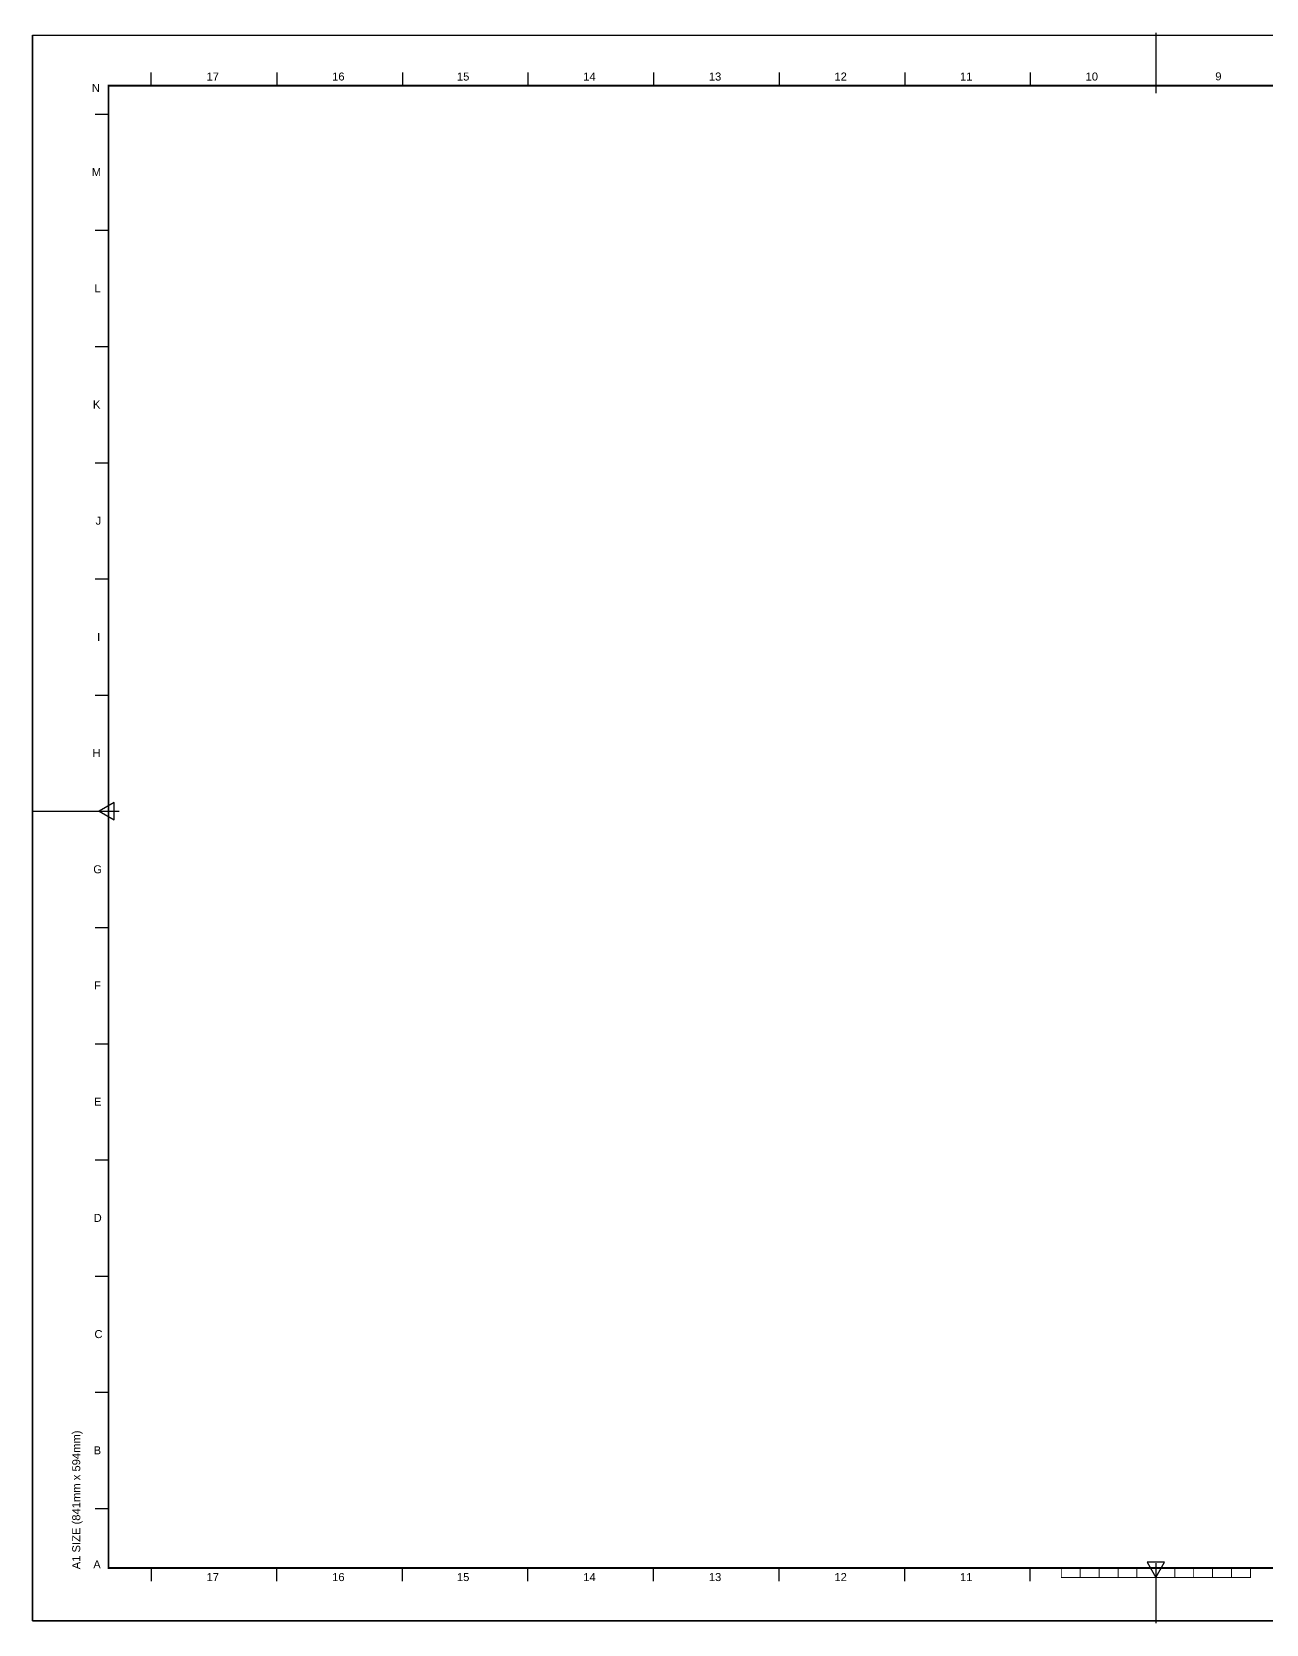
# Model space of a CAD drawing. Header units: millimetres. Extents: x 0 to 421, y -1 to 297.
# Drawn here: x -0.1 to 230.7, y -0.6 to 297.2 of the extents above; entities that cross this region are included whole.
import ezdxf

# ---------------------------------------------------------------- set-up
doc = ezdxf.new("R2010")
doc.units = ezdxf.units.MM
doc.header["$LTSCALE"] = 1000
doc.layers.get('0').update_dxf_attribs({"lineweight": 9})
doc.layers.get('DEFPOINTS').update_dxf_attribs({"color": 140})
doc.layers.add('HEC_FRAME', color=7, linetype='Continuous')
doc.styles.add('Arial', font='arial.ttf')

# ---------------------------------------------------------------- blocks, each defined once
blk = doc.blocks.new('HEC DWG-Form2014')
blk.add_lwpolyline([(820.48, 574.87), (28.47, 574.87), (28.47, 19.8), (820.48, 19.8)], close=True)
at = {"layer": 'DEFPOINTS', "color": 1}
blk.add_lwpolyline([(841, 0), (0, 0), (0, 593.71), (841, 593.71)], close=True, dxfattribs=at)
at = {"layer": 'HEC_FRAME', "linetype": 'Continuous'}
for points, const_width in [([(420.72, 594.77), (420.72, 572.02)], 0.495), ([(0, 303.14), (32.56, 303.14)], 0.495), ([(385.31, 19.8), (385.31, 16.26), (456.13, 16.26), (456.13, 19.8)], 0.354), ([(392.39, 19.8), (392.39, 16.26)], 0.354), ([(399.48, 19.8), (399.48, 16.26)], 0.354), ([(406.56, 19.8), (406.56, 16.26)], 0.354), ([(413.64, 19.8), (413.64, 16.26)], 0.354), ([(420.72, 21.7), (420.72, -1)], 0.495), ([(420.72, 19.8), (420.72, 16.26)], 0.354), ([(427.8, 19.8), (427.8, 16.26)], 0.354), ([(434.88, 19.8), (434.88, 16.26)], 0.354), ([(441.96, 19.8), (441.96, 16.26)], 0.354), ([(449.05, 19.8), (449.05, 16.26)], 0.354)]:
    blk.add_lwpolyline(points, dxfattribs=dict(at, const_width=const_width))
for points in [[(44.48, 574.87), (44.48, 579.83)], [(91.51, 579.83), (91.51, 574.87)], [(138.54, 579.83), (138.54, 574.87)], [(185.57, 579.83), (185.57, 574.87)], [(232.6, 579.83), (232.6, 574.87)], [(279.63, 579.83), (279.63, 574.87)], [(326.66, 579.83), (326.66, 574.87)], [(373.69, 579.83), (373.69, 574.87)], [(23.52, 564.22), (28.47, 564.22)], [(23.52, 520.7), (28.47, 520.7)], [(23.52, 477.19), (28.47, 477.19)], [(23.52, 433.68), (28.47, 433.68)], [(23.52, 390.16), (28.47, 390.16)], [(23.52, 346.65), (28.47, 346.65)], [(23.52, 259.62), (28.47, 259.62)], [(23.52, 216.11), (28.47, 216.11)], [(23.52, 172.6), (28.47, 172.6)], [(23.52, 129.08), (28.47, 129.08)], [(23.52, 85.57), (28.47, 85.57)], [(23.52, 42.06), (28.47, 42.06)], [(44.48, 19.8), (44.48, 14.84)], [(91.51, 14.84), (91.51, 19.8)], [(138.54, 14.84), (138.54, 19.8)], [(185.57, 14.84), (185.57, 19.8)], [(232.6, 14.84), (232.6, 19.8)], [(279.63, 14.84), (279.63, 19.8)], [(326.66, 14.84), (326.66, 19.8)], [(373.69, 14.84), (373.69, 19.8)]]:
    blk.add_lwpolyline(points, dxfattribs=at)
at = {"layer": 'HEC_FRAME', "color": 3, "linetype": 'Continuous', "const_width": 0.708}
blk.add_lwpolyline([(28.47, 19.8), (820.48, 19.8), (820.48, 574.87), (28.47, 574.87)], close=True, dxfattribs=at)
at = {"layer": 'HEC_FRAME', "linetype": 'Continuous'}
for points in [[(24.93, 303.14), (30.6, 299.88), (30.6, 306.39)], [(420.72, 16.26), (423.98, 21.92), (417.46, 21.92)]]:
    blk.add_lwpolyline(points, close=True, dxfattribs=at)
at = {"layer": 'HEC_FRAME', "color": 4, "style": 'Arial'}
for s, height, p in [('17', 3.004, (65.18, 576.78)), ('16', 3.004, (112.21, 576.78)), ('15', 3.004, (158.95, 576.78)), ('14', 3.004, (206.27, 576.78)), ('13', 3.004, (253.3, 576.78)), ('12', 3.004, (300.33, 576.78)), ('11', 3.004, (347.36, 576.78)), ('10', 3.004, (394.39, 576.78)), ('9', 3, (442.97, 576.84)), ('N', 3, (22.19, 572.51)), ('M', 3, (22.19, 541)), ('L', 3, (23.19, 497.49)), ('K', 3, (22.61, 453.97)), ('J', 3, (23.62, 410.46)), ('I', 3, (24.19, 366.95)), ('H', 3, (22.47, 323.43)), ('G', 3, (22.76, 279.92)), ('F', 3, (23.04, 236.41)), ('E', 3, (23.04, 192.89)), ('D', 3, (22.9, 149.38)), ('C', 3, (23.19, 105.87)), ('B', 3, (22.9, 62.35)), ('A', 3, (22.76, 19.62)), ('16', 3.004, (112.21, 14.88)), ('13', 3.004, (253.3, 14.88)), ('12', 3.004, (300.33, 14.88)), ('17', 3.004, (65.18, 14.88)), ('15', 3.004, (158.95, 14.88)), ('14', 3.004, (206.27, 14.88)), ('11', 3.004, (347.36, 14.88))]:
    blk.add_text(s, height=height, dxfattribs=at).set_placement(p)
blk.add_text('A1 SIZE (841mm x 594mm)', height=3.0036, rotation=90, dxfattribs=at).set_placement((17.88, 19.29))

msp = doc.modelspace()

# ---------------------------------------------------------------- linework, layer by layer
at = {"layer": 'DEFPOINTS'}
msp.add_lwpolyline([(0, 0), (420, 0), (420, 296.5), (0, 296.5)], close=True, dxfattribs=at)

# ---------------------------------------------------------------- block references
at = {"xscale": 0.4994054696789535, "yscale": 0.4994054696789535, "zscale": 0.4994054696789535}
msp.add_blockref('HEC DWG-Form2014', (0, 0), dxfattribs=at)

doc.saveas('drawing.dxf')
